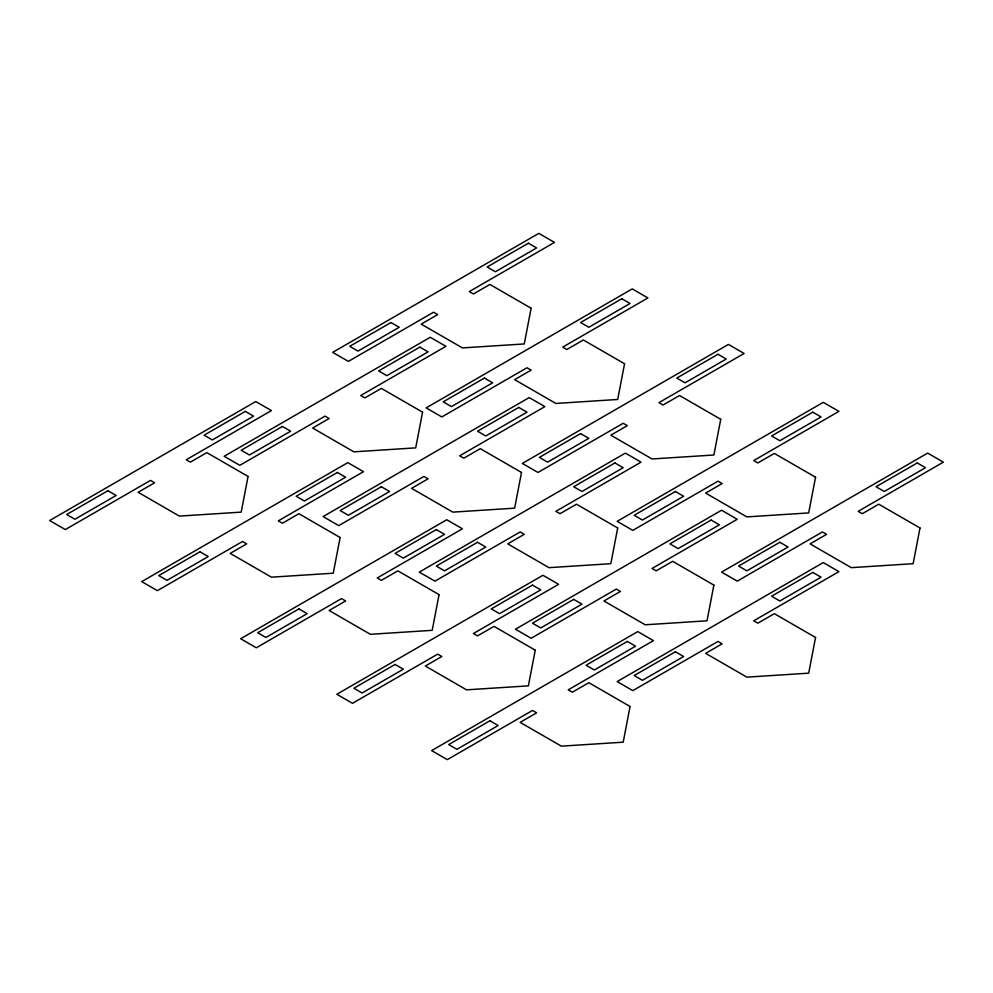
<?xml version="1.0" encoding="UTF-8"?>
<svg xmlns="http://www.w3.org/2000/svg" width="993" height="993" viewBox="0 0 993 993"><rect width="100%" height="100%" fill="white"/><g stroke="black" fill="none" stroke-linecap="round" stroke-linejoin="round"><path stroke-width="1.49" d="M248.064 476.429L241.2 512.127L179.361 516.099L138.139 492.292L154.635 482.772L150.502 480.401L65.315 529.579L49.65 520.543L255.76 401.544L271.424 410.581L186.237 459.771L190.358 462.155L206.842 452.634L248.064 476.429M340.127 537.511L333.263 573.209L271.424 577.181L230.202 553.386L246.698 543.866L242.565 541.483L157.378 590.661L141.714 581.625L347.823 462.626L363.488 471.675L278.301 520.853L282.422 523.237L298.905 513.716L340.127 537.511M422.571 412.169L415.707 447.868L353.868 451.84L312.646 428.033L329.142 418.512L325.021 416.141L239.822 465.32L224.157 456.284L430.267 337.285L445.931 346.321L360.744 395.512L364.865 397.895L381.349 388.375L422.571 412.169M439.067 594.633L432.191 630.332L370.364 634.304L329.142 610.496L345.626 600.976L341.505 598.605L256.306 647.784L240.641 638.747L446.763 519.749L462.428 528.785L377.228 577.976L381.349 580.359L397.845 570.838L439.067 594.633M531.131 308.252L524.254 343.95L462.428 347.91L421.206 324.115L437.69 314.595L433.569 312.212L348.369 361.402L332.705 352.354L538.827 233.355L554.491 242.404L469.292 291.582L473.413 293.965L489.909 284.445L531.131 308.252M521.511 472.457L514.635 508.168L452.808 512.127L411.586 488.333L428.07 478.812L423.949 476.429L338.762 525.62L323.097 516.571L529.207 397.572L544.872 406.621L459.672 455.799L463.793 458.183L480.289 448.662L521.511 472.457M535.252 650.167L528.375 685.865L466.549 689.837L425.327 666.03L441.811 656.51L437.69 654.126L352.503 703.317L336.838 694.268L542.948 575.282L558.612 584.318L473.413 633.509L477.534 635.88L494.03 626.372L535.252 650.167M624.56 363.773L617.696 399.471L555.857 403.443L514.635 379.649L531.131 370.128L527.01 367.745L441.811 416.936L426.146 407.887L632.256 288.889L647.92 297.937L562.733 347.116L566.854 349.499L583.338 339.978L624.56 363.773M617.696 527.991L610.819 563.689L548.992 567.661L507.771 543.866L524.254 534.346L520.133 531.963L434.946 581.141L419.282 572.105L625.391 453.106L641.056 462.155L555.857 511.333L559.978 513.716L576.474 504.196L617.696 527.991M630.058 706.495L623.194 742.193L561.355 746.153L520.133 722.358L536.617 712.837L532.496 710.454L447.309 759.645L431.645 750.596L637.754 631.598L653.419 640.646L568.232 689.837L572.353 692.208L588.837 682.688L630.058 706.495M720.744 419.307L713.88 455.005L652.041 458.977L610.819 435.182L627.315 425.662L623.194 423.279L537.995 472.457L522.33 463.421L728.44 344.422L744.105 353.471L658.918 402.649L663.039 405.032L679.522 395.512L720.744 419.307M713.88 585.113L707.004 620.811L645.177 624.783L603.955 600.976L620.439 591.456L616.318 589.085L531.131 638.263L515.466 629.227L721.576 510.228L737.24 519.265L652.041 568.455L656.162 570.838L672.658 561.318L713.88 585.113M815.563 477.223L808.687 512.922L746.86 516.894L705.638 493.087L722.122 483.566L718.001 481.183L632.814 530.374L617.149 521.325L823.259 402.339L838.924 411.375L753.724 460.566L757.845 462.937L774.341 453.429L815.563 477.223M815.563 637.469L808.687 673.167L746.86 677.139L705.638 653.344L722.122 643.824L718.001 641.441L632.814 690.619L617.149 681.583L823.259 562.584L838.924 571.633L753.724 620.811L757.845 623.194L774.341 613.674L815.563 637.469M919.99 527.991L913.126 563.689L851.286 567.661L810.065 543.866L826.548 534.346L822.427 531.963L737.24 581.141L721.576 572.105L927.685 453.106L943.35 462.155L858.163 511.333L862.284 513.716L878.768 504.196L919.99 527.991M390.969 322.526L349.747 346.321L357.989 351.088L399.211 327.28L390.969 322.526M528.375 243.198L487.153 266.993L495.395 271.759L536.617 247.952L528.375 243.198M107.914 490.703L66.692 514.511L74.934 519.265L116.156 495.47L107.914 490.703M245.321 411.375L204.099 435.182L212.341 439.936L253.563 416.141L245.321 411.375M282.422 426.456L241.2 450.251L249.442 455.005L290.664 431.21L282.422 426.456M419.828 347.116L378.606 370.923L386.848 375.677L428.07 351.882L419.828 347.116M484.41 378.06L443.188 401.855L451.43 406.621L492.652 382.814L484.41 378.06M621.817 298.732L580.595 322.526L588.837 327.28L630.058 303.486L621.817 298.732M199.978 551.798L158.756 575.592L166.998 580.359L208.22 556.552L199.978 551.798M337.384 472.457L296.162 496.264L304.404 501.018L345.626 477.223L337.384 472.457M381.349 486.744L340.127 510.539L348.369 515.305L389.591 491.498L381.349 486.744M518.756 407.415L477.534 431.21L485.788 435.964L527.01 412.169L518.756 407.415M580.595 433.593L539.373 457.388L547.615 462.155L588.837 438.347L580.595 433.593M718.001 354.253L676.779 378.06L685.021 382.814L726.243 359.019L718.001 354.253M298.905 608.908L257.683 632.715L265.925 637.469L307.147 613.674L298.905 608.908M436.312 529.579L395.09 553.386L403.332 558.14L444.554 534.346L436.312 529.579M477.534 542.277L436.312 566.072L444.554 570.838L485.788 547.031L477.534 542.277M614.94 462.937L573.718 486.744L581.972 491.498L623.194 467.703L614.94 462.937M675.401 491.498L634.179 515.305L642.421 520.059L683.643 496.264L675.401 491.498M812.808 412.169L771.586 435.964L779.84 440.731L821.062 416.936L812.808 412.169M395.09 664.441L353.868 688.248L362.11 693.002L403.332 669.208L395.09 664.441M532.496 585.113L491.274 608.908L499.529 613.674L540.751 589.879L532.496 585.113M573.718 599.387L532.496 623.194L540.751 627.948L581.972 604.154L573.718 599.387M711.137 520.059L669.903 543.866L678.157 548.62L719.379 524.825L711.137 520.059M779.84 542.277L738.618 566.072L746.86 570.838L788.082 547.031L779.84 542.277M917.247 462.937L876.025 486.744L884.266 491.498L925.488 467.703L917.247 462.937M489.909 720.769L448.687 744.576L456.929 749.33L498.151 725.535L489.909 720.769M627.315 641.441L586.093 665.236L594.335 670.002L635.557 646.195L627.315 641.441M675.401 651.756L634.179 675.55L642.421 680.317L683.643 656.51L675.401 651.756M812.808 572.415L771.586 596.222L779.84 600.976L821.062 577.181L812.808 572.415"/></g></svg>
